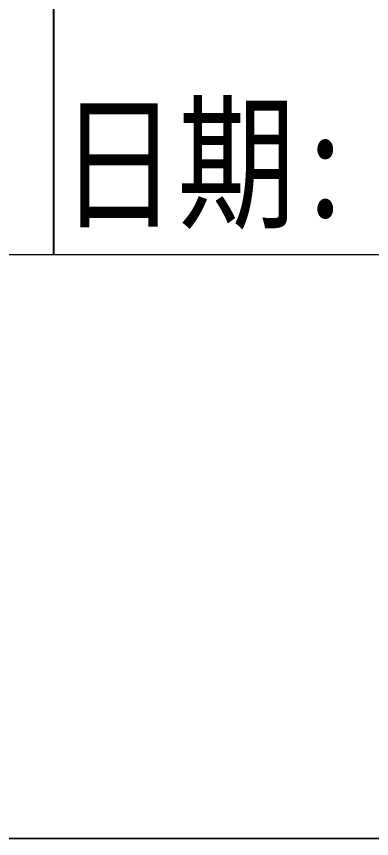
# Model space of a CAD drawing. Header units: millimetres. Extents: x 30878 to 98787, y -104020 to -37329.
# Drawn here: x 31654.37 to 31662.56, y -51141.26 to -51122.25 of the extents above; entities that cross this region are included whole.
import ezdxf
from ezdxf.enums import TextEntityAlignment as Align

# ---------------------------------------------------------------- set-up
doc = ezdxf.new("R2010")
doc.units = ezdxf.units.MM
doc.header["$LTSCALE"] = 0.5
doc.layers.add('图\\M+19E79\\M+195B6\\M+18E9A', color=7, linetype='Continuous')
doc.layers.add('图框', color=7, linetype='Continuous', lineweight=18)
doc.layers.add('打印', color=7, linetype='Continuous', lineweight=15, plot=False)
doc.layers.add('打印-禁用', color=7, linetype='Continuous', lineweight=15, plot=False)
doc.styles.add('国标', font='simfang.ttf', dxfattribs={"width": 0.8})

# ---------------------------------------------------------------- blocks, each defined once
blk = doc.blocks.new('GZDEH零件A3图框V01版')
at = {"layer": '图\\M+19E79\\M+195B6\\M+18E9A', "color": 9}
blk.add_line((3114.17, -1815.961), (3114.17, -1832.961), dxfattribs=at)
blk.add_line((3114.17, -1815.961), (3114.17, -1832.961), dxfattribs=at)
at = {"layer": '图框', "linetype": 'Continuous'}
blk.add_line((2882.49, -1832.961), (3272.49, -1832.961), dxfattribs=at)
at = {"layer": '打印-禁用', "linetype": 'Continuous'}
blk.add_line((2857.49, -1846.461), (3277.49, -1846.461), dxfattribs=at)
at = {"layer": '图\\M+19E79\\M+195B6\\M+18E9A', "color": 9, "style": '国标', "width": 0.8}
blk.add_text('日期:', height=2.5, dxfattribs=at).set_placement((3117.713, -1832.097), align=Align.CENTER)
blk = doc.blocks.new('DEH A3')
at = {"layer": '图框'}
blk.add_blockref('GZDEH零件A3图框V01版', (-2857.49, 1846.461), dxfattribs=at)

msp = doc.modelspace()

# ---------------------------------------------------------------- linework, layer by layer
at = {"layer": '打印'}
msp.add_lwpolyline([(31398.544, -50844.256), (31818.544, -50844.256), (31818.544, -51141.256), (31398.544, -51141.256)], close=True, dxfattribs=at)

# ---------------------------------------------------------------- block references
at = {"layer": '图框'}
msp.add_blockref('DEH A3', (31398.544, -51141.256), dxfattribs=at)

doc.saveas('drawing.dxf')
